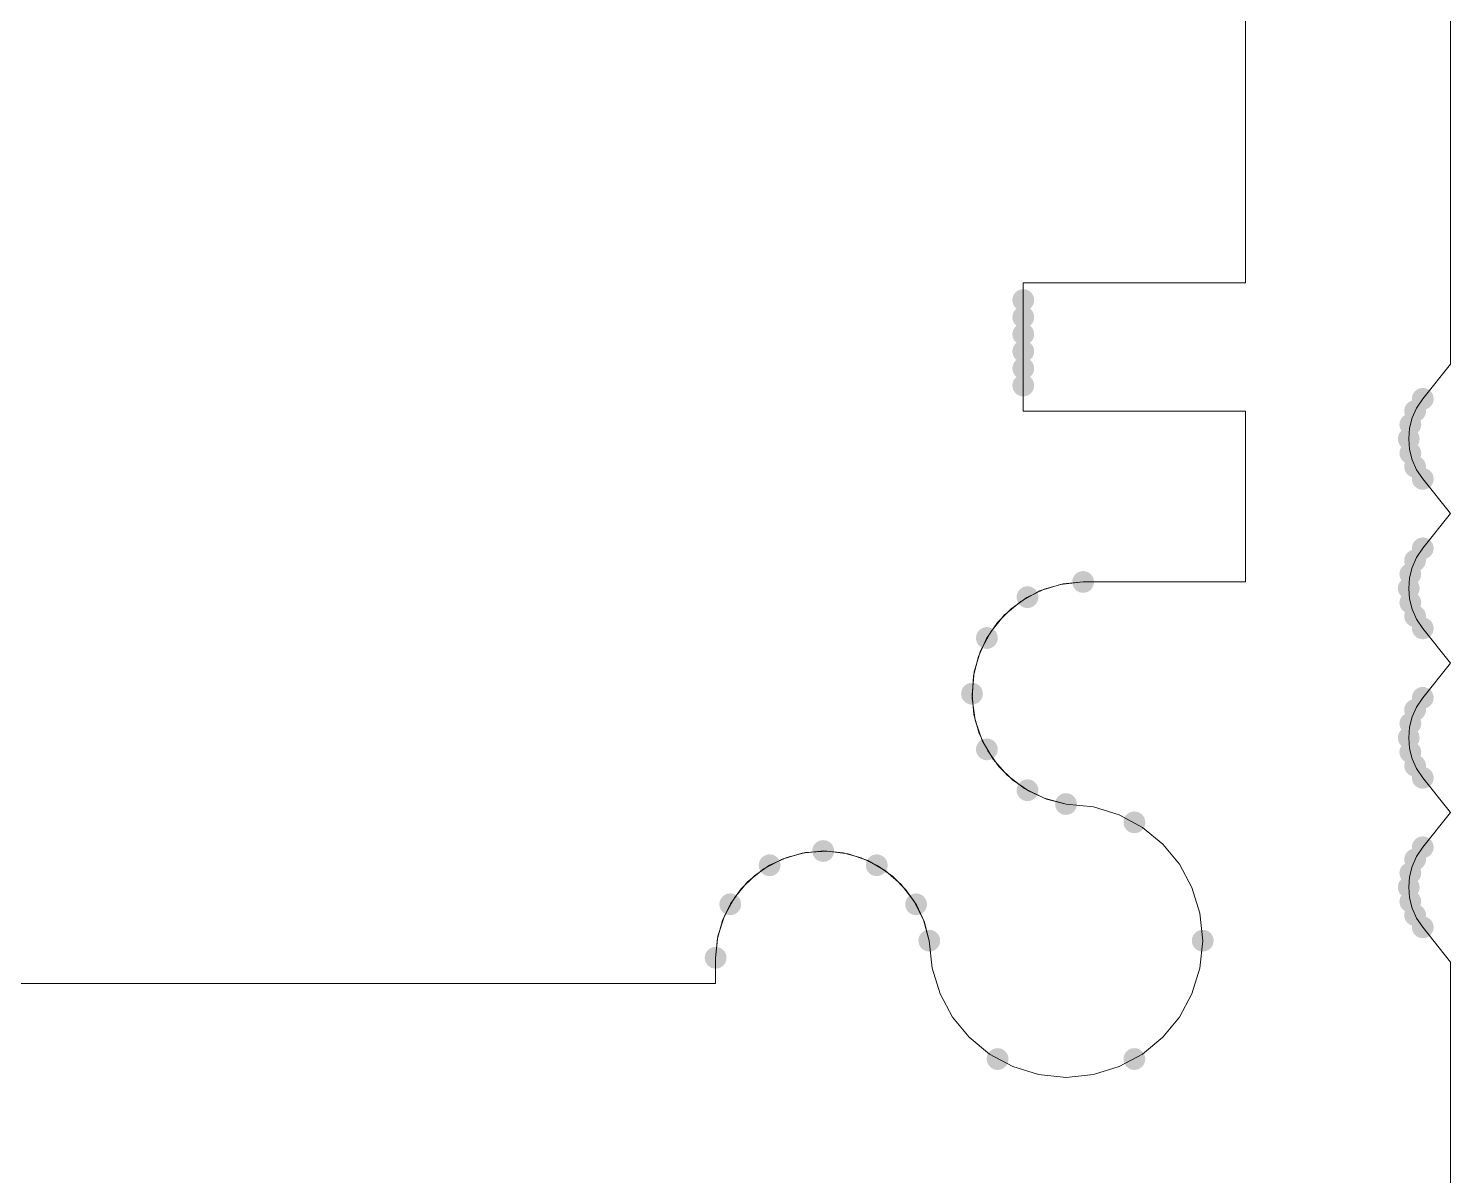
# Model space of a CAD drawing. Header units: millimetres. Extents: x 0 to 588, y 0 to 418.
# Drawn here: x 192.5 to 208.81, y 51.14 to 64.3 of the extents above; entities that cross this region are included whole.
import ezdxf

# ---------------------------------------------------------------- set-up
doc = ezdxf.new("R2010")
doc.units = ezdxf.units.MM

msp = doc.modelspace()

# ---------------------------------------------------------------- hatches: boundary and pattern name
h = msp.add_hatch(color=0)
edge = h.paths.add_edge_path()
edge.add_arc((203.909759, 61.188026), 0.125009, 0, 360)
h = msp.add_hatch(color=0)
edge = h.paths.add_edge_path()
edge.add_arc((203.909759, 60.992022), 0.125009, 0, 360)
h = msp.add_hatch(color=0)
edge = h.paths.add_edge_path()
edge.add_arc((203.909759, 60.796018), 0.125009, 0, 360)
h = msp.add_hatch(color=0)
edge = h.paths.add_edge_path()
edge.add_arc((203.909759, 60.600014), 0.125009, 0, 360)
h = msp.add_hatch(color=0)
edge = h.paths.add_edge_path()
edge.add_arc((203.909759, 60.40401), 0.125009, 0, 360)
h = msp.add_hatch(color=0)
edge = h.paths.add_edge_path()
edge.add_arc((203.909759, 60.208006), 0.125009, 0, 360)
h = msp.add_hatch(color=0)
edge = h.paths.add_edge_path()
edge.add_arc((208.403227, 59.915085), 0.125009, 0, 360)
h = msp.add_hatch(color=0)
edge = h.paths.add_edge_path()
edge.add_arc((208.491174, 60.054654), 0.125009, 0, 360)
h = msp.add_hatch(color=0)
edge = h.paths.add_edge_path()
edge.add_arc((208.348622, 59.759418), 0.125009, 0, 360)
h = msp.add_hatch(color=0)
edge = h.paths.add_edge_path()
edge.add_arc((208.330109, 59.595493), 0.125009, 0, 360)
h = msp.add_hatch(color=0)
edge = h.paths.add_edge_path()
edge.add_arc((208.348622, 59.431569), 0.125009, 0, 360)
h = msp.add_hatch(color=0)
edge = h.paths.add_edge_path()
edge.add_arc((208.403227, 59.275901), 0.125009, 0, 360)
h = msp.add_hatch(color=0)
edge = h.paths.add_edge_path()
edge.add_arc((208.491174, 59.136333), 0.125009, 0, 360)
h = msp.add_hatch(color=0)
edge = h.paths.add_edge_path()
edge.add_arc((208.491174, 59.136333), 0.125009, 0, 360)
h = msp.add_hatch(color=0)
edge = h.paths.add_edge_path()
edge.add_arc((208.491174, 58.339618), 0.125009, 0, 360)
h = msp.add_hatch(color=0)
edge = h.paths.add_edge_path()
edge.add_arc((208.403227, 58.20005), 0.125009, 0, 360)
h = msp.add_hatch(color=0)
edge = h.paths.add_edge_path()
edge.add_arc((204.595773, 57.953959), 0.125009, 0, 360)
h = msp.add_hatch(color=0)
edge = h.paths.add_edge_path()
edge.add_arc((208.348622, 58.044383), 0.125009, 0, 360)
h = msp.add_hatch(color=0)
edge = h.paths.add_edge_path()
edge.add_arc((203.958136, 57.779477), 0.125009, 0, 360)
h = msp.add_hatch(color=0)
edge = h.paths.add_edge_path()
edge.add_arc((208.330109, 57.880458), 0.125009, 0, 360)
h = msp.add_hatch(color=0)
edge = h.paths.add_edge_path()
edge.add_arc((208.348622, 57.716533), 0.125009, 0, 360)
h = msp.add_hatch(color=0)
edge = h.paths.add_edge_path()
edge.add_arc((208.403227, 57.560866), 0.125009, 0, 360)
h = msp.add_hatch(color=0)
edge = h.paths.add_edge_path()
edge.add_arc((203.492164, 57.310547), 0.125009, 0, 360)
h = msp.add_hatch(color=0)
edge = h.paths.add_edge_path()
edge.add_arc((208.491174, 57.421298), 0.125009, 0, 360)
h = msp.add_hatch(color=0)
edge = h.paths.add_edge_path()
edge.add_arc((208.491174, 57.421298), 0.125009, 0, 360)
h = msp.add_hatch(color=0)
edge = h.paths.add_edge_path()
edge.add_arc((203.32172, 56.671819), 0.125009, 0, 360)
h = msp.add_hatch(color=0)
edge = h.paths.add_edge_path()
edge.add_arc((208.403227, 56.485015), 0.125009, 0, 360)
h = msp.add_hatch(color=0)
edge = h.paths.add_edge_path()
edge.add_arc((208.491174, 56.624583), 0.125009, 0, 360)
h = msp.add_hatch(color=0)
edge = h.paths.add_edge_path()
edge.add_arc((208.348622, 56.329347), 0.125009, 0, 360)
h = msp.add_hatch(color=0)
edge = h.paths.add_edge_path()
edge.add_arc((208.330109, 56.165423), 0.125009, 0, 360)
h = msp.add_hatch(color=0)
edge = h.paths.add_edge_path()
edge.add_arc((203.492112, 56.033077), 0.125009, 0, 360)
h = msp.add_hatch(color=0)
edge = h.paths.add_edge_path()
edge.add_arc((208.348622, 56.001498), 0.125009, 0, 360)
h = msp.add_hatch(color=0)
edge = h.paths.add_edge_path()
edge.add_arc((208.403227, 55.845831), 0.125009, 0, 360)
h = msp.add_hatch(color=0)
edge = h.paths.add_edge_path()
edge.add_arc((208.491174, 55.706262), 0.125009, 0, 360)
h = msp.add_hatch(color=0)
edge = h.paths.add_edge_path()
edge.add_arc((208.491174, 55.706262), 0.125009, 0, 360)
h = msp.add_hatch(color=0)
edge = h.paths.add_edge_path()
edge.add_arc((203.958045, 55.564109), 0.125009, 0, 360)
h = msp.add_hatch(color=0)
edge = h.paths.add_edge_path()
edge.add_arc((204.399769, 55.405907), 0.125009, 0, 360)
h = msp.add_hatch(color=0)
edge = h.paths.add_edge_path()
edge.add_arc((204.399769, 55.405907), 0.125009, 0, 360)
h = msp.add_hatch(color=0)
edge = h.paths.add_edge_path()
edge.add_arc((205.183785, 55.195831), 0.125009, 0, 360)
h = msp.add_hatch(color=0)
edge = h.paths.add_edge_path()
edge.add_arc((201.615173, 54.866925), 0.125009, 0, 360)
h = msp.add_hatch(color=0)
edge = h.paths.add_edge_path()
edge.add_arc((208.491174, 54.909547), 0.125009, 0, 360)
h = msp.add_hatch(color=0)
edge = h.paths.add_edge_path()
edge.add_arc((201.000872, 54.703055), 0.125009, 0, 360)
h = msp.add_hatch(color=0)
edge = h.paths.add_edge_path()
edge.add_arc((202.22949, 54.703114), 0.125009, 0, 360)
h = msp.add_hatch(color=0)
edge = h.paths.add_edge_path()
edge.add_arc((208.403227, 54.769979), 0.125009, 0, 360)
h = msp.add_hatch(color=0)
edge = h.paths.add_edge_path()
edge.add_arc((208.348622, 54.614312), 0.125009, 0, 360)
h = msp.add_hatch(color=0)
edge = h.paths.add_edge_path()
edge.add_arc((208.330109, 54.450387), 0.125009, 0, 360)
h = msp.add_hatch(color=0)
edge = h.paths.add_edge_path()
edge.add_arc((200.549766, 54.255033), 0.125009, 0, 360)
h = msp.add_hatch(color=0)
edge = h.paths.add_edge_path()
edge.add_arc((202.680639, 54.255137), 0.125009, 0, 360)
h = msp.add_hatch(color=0)
edge = h.paths.add_edge_path()
edge.add_arc((208.348622, 54.286463), 0.125009, 0, 360)
h = msp.add_hatch(color=0)
edge = h.paths.add_edge_path()
edge.add_arc((208.403227, 54.130795), 0.125009, 0, 360)
h = msp.add_hatch(color=0)
edge = h.paths.add_edge_path()
edge.add_arc((208.491174, 53.991227), 0.125009, 0, 360)
h = msp.add_hatch(color=0)
edge = h.paths.add_edge_path()
edge.add_arc((208.491174, 53.991227), 0.125009, 0, 360)
h = msp.add_hatch(color=0)
edge = h.paths.add_edge_path()
edge.add_arc((202.831736, 53.837875), 0.125009, 0, 360)
h = msp.add_hatch(color=0)
edge = h.paths.add_edge_path()
edge.add_arc((202.831736, 53.837875), 0.125009, 0, 360)
h = msp.add_hatch(color=0)
edge = h.paths.add_edge_path()
edge.add_arc((202.831736, 53.837875), 0.125009, 0, 360)
h = msp.add_hatch(color=0)
edge = h.paths.add_edge_path()
edge.add_arc((205.967801, 53.837875), 0.125009, 0, 360)
h = msp.add_hatch(color=0)
edge = h.paths.add_edge_path()
edge.add_arc((200.381686, 53.641871), 0.125009, 0, 360)
h = msp.add_hatch(color=0)
edge = h.paths.add_edge_path()
edge.add_arc((200.381686, 53.641871), 0.125009, 0, 360)
h = msp.add_hatch(color=0)
edge = h.paths.add_edge_path()
edge.add_arc((203.615752, 52.479919), 0.125009, 0, 360)
h = msp.add_hatch(color=0)
edge = h.paths.add_edge_path()
edge.add_arc((205.183785, 52.479919), 0.125009, 0, 360)

# ---------------------------------------------------------------- linework, layer by layer
at = {"color": 0, "lineweight": 0}
for points in [[(206.457811, 61.384013), (206.457811, 66.970128)], [(208.80986, 65.5981), (208.80986, 60.452993)], [(203.909759, 59.913982), (203.909759, 61.384013)], [(203.909759, 61.384013), (206.457811, 61.384013)], [(208.80986, 60.452993), (208.491174, 60.054636)], [(206.457811, 59.913982), (203.909759, 59.913982)], [(206.457811, 57.953942), (206.457811, 59.913982)], [(208.491174, 59.136315), (208.80986, 58.737958)], [(208.80986, 58.737958), (208.491174, 58.339601)], [(204.595773, 57.953942), (206.457811, 57.953942)], [(208.491174, 57.42128), (208.80986, 57.022923)], [(208.80986, 57.022923), (208.491174, 56.624565)], [(208.491174, 55.706245), (208.80986, 55.307887)], [(208.80986, 55.307887), (208.491174, 54.90953)], [(208.491174, 53.991209), (208.80986, 53.592852)], [(200.381686, 53.347847), (200.381686, 53.641853)], [(208.80986, 53.592852), (208.80986, 50.407786)], [(192.149516, 53.347847), (200.381686, 53.347847)]]:
    msp.add_lwpolyline(points, close=True, dxfattribs=at)
for points in [[(206.457811, 61.384013), (206.457811, 66.970128)], [(206.457811, 66.970128), (206.457811, 61.384013)], [(208.80986, 65.5981), (208.80986, 60.452993)], [(208.80986, 65.5981), (208.80986, 60.452993)], [(203.909759, 61.384013), (206.457811, 61.384013)], [(203.909759, 59.913982), (203.909759, 61.384013)], [(203.909759, 61.384013), (206.457811, 61.384013)], [(203.909759, 59.913982), (203.909759, 61.384013)], [(203.909759, 61.384013), (203.909759, 60.011984)], [(203.909759, 61.384013), (203.909759, 60.011984)], [(203.909759, 61.384013), (203.909759, 60.011984)], [(203.909759, 61.384013), (203.909759, 60.011984)], [(203.909759, 61.384013), (203.909759, 60.011984)], [(203.909759, 61.384013), (203.909759, 60.011984), (203.909759, 61.384013), (203.909759, 60.011984)], [(208.80986, 60.452993), (208.491174, 60.054636)], [(208.491174, 60.054636), (208.80986, 60.452993)], [(208.491174, 60.054636), (208.420708, 59.949115), (208.370375, 59.835649), (208.340176, 59.716887), (208.330109, 59.595476), (208.340176, 59.474065), (208.370375, 59.355302), (208.420708, 59.241836), (208.491174, 59.136315)], [(208.491174, 60.054636), (208.420708, 59.949115), (208.370375, 59.835649), (208.340176, 59.716887), (208.330109, 59.595476), (208.340176, 59.474065), (208.370375, 59.355302), (208.420708, 59.241836), (208.491174, 59.136315)], [(208.491174, 60.054636), (208.420708, 59.949115), (208.370375, 59.835649), (208.340176, 59.716887), (208.330109, 59.595476), (208.340176, 59.474065), (208.370375, 59.355302), (208.420708, 59.241836), (208.491174, 59.136315)], [(208.491174, 60.054636), (208.420708, 59.949115), (208.370375, 59.835649), (208.340176, 59.716887), (208.330109, 59.595476), (208.340176, 59.474065), (208.370375, 59.355302), (208.420708, 59.241836), (208.491174, 59.136315)], [(208.491174, 60.054636), (208.420708, 59.949115), (208.370375, 59.835649), (208.340176, 59.716887), (208.330109, 59.595476), (208.340176, 59.474065), (208.370375, 59.355302), (208.420708, 59.241836), (208.491174, 59.136315)], [(208.491174, 60.054636), (208.420708, 59.949115), (208.370375, 59.835649), (208.340176, 59.716887), (208.330109, 59.595476), (208.340176, 59.474065), (208.370375, 59.355302), (208.420708, 59.241836), (208.491174, 59.136315)], [(208.491174, 60.054636), (208.420708, 59.949115), (208.370375, 59.835649), (208.340176, 59.716887), (208.330109, 59.595476), (208.340176, 59.474065), (208.370375, 59.355302), (208.420708, 59.241836), (208.491174, 59.136315)], [(208.491174, 60.054636), (208.420708, 59.949115), (208.370375, 59.835649), (208.340176, 59.716887), (208.330109, 59.595476), (208.340176, 59.474065), (208.370375, 59.355302), (208.420708, 59.241836), (208.491174, 59.136315)], [(208.491174, 60.054636), (208.420708, 59.949115), (208.370375, 59.835649), (208.340176, 59.716887), (208.330109, 59.595476), (208.340176, 59.474065), (208.370375, 59.355302), (208.420708, 59.241836), (208.491174, 59.136315)], [(208.491174, 60.054636), (208.420708, 59.949115), (208.370375, 59.835649), (208.340176, 59.716887), (208.330109, 59.595476), (208.340176, 59.474065), (208.370375, 59.355302), (208.420708, 59.241836), (208.491174, 59.136315)], [(206.457811, 59.913982), (203.909759, 59.913982)], [(206.457811, 59.913982), (203.909759, 59.913982)], [(206.457811, 57.953942), (206.457811, 59.913982)], [(206.457811, 59.913982), (206.457811, 57.953942)], [(208.491174, 59.136315), (208.80986, 58.737958)], [(208.80986, 58.737958), (208.491174, 59.136315)], [(208.80986, 58.737958), (208.491174, 58.339601)], [(208.491174, 58.339601), (208.80986, 58.737958)], [(208.491174, 58.339601), (208.420708, 58.23408), (208.370375, 58.120614), (208.340176, 58.001851), (208.330109, 57.88044), (208.340176, 57.759029), (208.370375, 57.640267), (208.420708, 57.526801), (208.491174, 57.42128)], [(208.491174, 58.339601), (208.420708, 58.23408), (208.370375, 58.120614), (208.340176, 58.001851), (208.330109, 57.88044), (208.340176, 57.759029), (208.370375, 57.640267), (208.420708, 57.526801), (208.491174, 57.42128)], [(208.491174, 58.339601), (208.420708, 58.23408), (208.370375, 58.120614), (208.340176, 58.001851), (208.330109, 57.88044), (208.340176, 57.759029), (208.370375, 57.640267), (208.420708, 57.526801), (208.491174, 57.42128)], [(208.491174, 58.339601), (208.420708, 58.23408), (208.370375, 58.120614), (208.340176, 58.001851), (208.330109, 57.88044), (208.340176, 57.759029), (208.370375, 57.640267), (208.420708, 57.526801), (208.491174, 57.42128)], [(208.491174, 58.339601), (208.420708, 58.23408), (208.370375, 58.120614), (208.340176, 58.001851), (208.330109, 57.88044), (208.340176, 57.759029), (208.370375, 57.640267), (208.420708, 57.526801), (208.491174, 57.42128)], [(208.491174, 58.339601), (208.420708, 58.23408), (208.370375, 58.120614), (208.340176, 58.001851), (208.330109, 57.88044), (208.340176, 57.759029), (208.370375, 57.640267), (208.420708, 57.526801), (208.491174, 57.42128)], [(208.491174, 58.339601), (208.420708, 58.23408), (208.370375, 58.120614), (208.340176, 58.001851), (208.330109, 57.88044), (208.340176, 57.759029), (208.370375, 57.640267), (208.420708, 57.526801), (208.491174, 57.42128)], [(208.491174, 58.339601), (208.420708, 58.23408), (208.370375, 58.120614), (208.340176, 58.001851), (208.330109, 57.88044), (208.340176, 57.759029), (208.370375, 57.640267), (208.420708, 57.526801), (208.491174, 57.42128)], [(208.491174, 58.339601), (208.420708, 58.23408), (208.370375, 58.120614), (208.340176, 58.001851), (208.330109, 57.88044), (208.340176, 57.759029), (208.370375, 57.640267), (208.420708, 57.526801), (208.491174, 57.42128)], [(208.491174, 58.339601), (208.420708, 58.23408), (208.370375, 58.120614), (208.340176, 58.001851), (208.330109, 57.88044), (208.340176, 57.759029), (208.370375, 57.640267), (208.420708, 57.526801), (208.491174, 57.42128)], [(204.595773, 57.953942), (204.337532, 57.926246), (204.097327, 57.850002), (203.880281, 57.730397), (203.691517, 57.572621), (203.536159, 57.381863), (203.419329, 57.163311), (203.34615, 56.922154), (203.321746, 56.663582), (203.343855, 56.433832), (203.404928, 56.216897), (203.501575, 56.016732), (203.630406, 55.837292), (203.788032, 55.682532), (203.971061, 55.556408), (204.176103, 55.462876), (204.399769, 55.405889)], [(204.595773, 57.953942), (204.337532, 57.926246), (204.097327, 57.850002), (203.880281, 57.730397), (203.691517, 57.572621), (203.536159, 57.381863), (203.419329, 57.163311), (203.34615, 56.922154), (203.321746, 56.663582), (203.343855, 56.433832), (203.404928, 56.216897), (203.501575, 56.016732), (203.630406, 55.837292), (203.788032, 55.682532), (203.971061, 55.556408), (204.176103, 55.462876), (204.399769, 55.405889)], [(204.595773, 57.953942), (204.337532, 57.926246), (204.097327, 57.850002), (203.880281, 57.730397), (203.691517, 57.572621), (203.536159, 57.381863), (203.419329, 57.163311), (203.34615, 56.922154), (203.321746, 56.663582), (203.343855, 56.433832), (203.404928, 56.216897), (203.501575, 56.016732), (203.630406, 55.837292), (203.788032, 55.682532), (203.971061, 55.556408), (204.176103, 55.462876), (204.399769, 55.405889)], [(204.595773, 57.953942), (204.337532, 57.926246), (204.097327, 57.850002), (203.880281, 57.730397), (203.691517, 57.572621), (203.536159, 57.381863), (203.419329, 57.163311), (203.34615, 56.922154), (203.321746, 56.663582), (203.343855, 56.433832), (203.404928, 56.216897), (203.501575, 56.016732), (203.630406, 55.837292), (203.788032, 55.682532), (203.971061, 55.556408), (204.176103, 55.462876), (204.399769, 55.405889)], [(204.595773, 57.953942), (204.337532, 57.926246), (204.097327, 57.850002), (203.880281, 57.730397), (203.691517, 57.572621), (203.536159, 57.381863), (203.419329, 57.163311), (203.34615, 56.922154), (203.321746, 56.663582), (203.343855, 56.433832), (203.404928, 56.216897), (203.501575, 56.016732), (203.630406, 55.837292), (203.788032, 55.682532), (203.971061, 55.556408), (204.176103, 55.462876), (204.399769, 55.405889)], [(204.595773, 57.953942), (204.337532, 57.926246), (204.097327, 57.850002), (203.880281, 57.730397), (203.691517, 57.572621), (203.536159, 57.381863), (203.419329, 57.163311), (203.34615, 56.922154), (203.321746, 56.663582), (203.343855, 56.433832), (203.404928, 56.216897), (203.501575, 56.016732), (203.630406, 55.837292), (203.788032, 55.682532), (203.971061, 55.556408), (204.176103, 55.462876), (204.399769, 55.405889)], [(204.595773, 57.953942), (204.337532, 57.926246), (204.097327, 57.850002), (203.880281, 57.730397), (203.691517, 57.572621), (203.536159, 57.381863), (203.419329, 57.163311), (203.34615, 56.922154), (203.321746, 56.663582), (203.343855, 56.433832), (203.404928, 56.216897), (203.501575, 56.016732), (203.630406, 55.837292), (203.788032, 55.682532), (203.971061, 55.556408), (204.176103, 55.462876), (204.399769, 55.405889)], [(204.595773, 57.953942), (204.337532, 57.926246), (204.097327, 57.850002), (203.880281, 57.730397), (203.691517, 57.572621), (203.536159, 57.381863), (203.419329, 57.163311), (203.34615, 56.922154), (203.321746, 56.663582), (203.343855, 56.433832), (203.404928, 56.216897), (203.501575, 56.016732), (203.630406, 55.837292), (203.788032, 55.682532), (203.971061, 55.556408), (204.176103, 55.462876), (204.399769, 55.405889)], [(204.595773, 57.953942), (204.366023, 57.931834), (204.149088, 57.870761), (203.948922, 57.774114), (203.769482, 57.645282), (203.614723, 57.487657), (203.488599, 57.304628), (203.395066, 57.099585), (203.33808, 56.87592), (203.32265, 56.616657), (203.358085, 56.367145), (203.440115, 56.133296), (203.564471, 55.921021), (203.726884, 55.736232), (203.923084, 55.584839), (204.148802, 55.472755), (204.399769, 55.405889)], [(204.595773, 57.953942), (204.366023, 57.931834), (204.149088, 57.870761), (203.948922, 57.774114), (203.769482, 57.645282), (203.614723, 57.487657), (203.488599, 57.304628), (203.395066, 57.099585), (203.33808, 56.87592), (203.32265, 56.616657), (203.358085, 56.367145), (203.440115, 56.133296), (203.564471, 55.921021), (203.726884, 55.736232), (203.923084, 55.584839), (204.148802, 55.472755), (204.399769, 55.405889)], [(204.595773, 57.953942), (206.457811, 57.953942)], [(206.457811, 57.953942), (204.595773, 57.953942)], [(208.491174, 57.42128), (208.80986, 57.022923)], [(208.80986, 57.022923), (208.491174, 57.42128)], [(208.80986, 57.022923), (208.491174, 56.624565)], [(208.491174, 56.624565), (208.80986, 57.022923)], [(208.491174, 56.624565), (208.420708, 56.519045), (208.370375, 56.405579), (208.340176, 56.286816), (208.330109, 56.165405), (208.340176, 56.043994), (208.370375, 55.925231), (208.420708, 55.811765), (208.491174, 55.706245)], [(208.491174, 56.624565), (208.420708, 56.519045), (208.370375, 56.405579), (208.340176, 56.286816), (208.330109, 56.165405), (208.340176, 56.043994), (208.370375, 55.925231), (208.420708, 55.811765), (208.491174, 55.706245)], [(208.491174, 56.624565), (208.420708, 56.519045), (208.370375, 56.405579), (208.340176, 56.286816), (208.330109, 56.165405), (208.340176, 56.043994), (208.370375, 55.925231), (208.420708, 55.811765), (208.491174, 55.706245)], [(208.491174, 56.624565), (208.420708, 56.519045), (208.370375, 56.405579), (208.340176, 56.286816), (208.330109, 56.165405), (208.340176, 56.043994), (208.370375, 55.925231), (208.420708, 55.811765), (208.491174, 55.706245)], [(208.491174, 56.624565), (208.420708, 56.519045), (208.370375, 56.405579), (208.340176, 56.286816), (208.330109, 56.165405), (208.340176, 56.043994), (208.370375, 55.925231), (208.420708, 55.811765), (208.491174, 55.706245)], [(208.491174, 56.624565), (208.420708, 56.519045), (208.370375, 56.405579), (208.340176, 56.286816), (208.330109, 56.165405), (208.340176, 56.043994), (208.370375, 55.925231), (208.420708, 55.811765), (208.491174, 55.706245)], [(208.491174, 56.624565), (208.420708, 56.519045), (208.370375, 56.405579), (208.340176, 56.286816), (208.330109, 56.165405), (208.340176, 56.043994), (208.370375, 55.925231), (208.420708, 55.811765), (208.491174, 55.706245)], [(208.491174, 56.624565), (208.420708, 56.519045), (208.370375, 56.405579), (208.340176, 56.286816), (208.330109, 56.165405), (208.340176, 56.043994), (208.370375, 55.925231), (208.420708, 55.811765), (208.491174, 55.706245)], [(208.491174, 56.624565), (208.420708, 56.519045), (208.370375, 56.405579), (208.340176, 56.286816), (208.330109, 56.165405), (208.340176, 56.043994), (208.370375, 55.925231), (208.420708, 55.811765), (208.491174, 55.706245)], [(208.491174, 56.624565), (208.420708, 56.519045), (208.370375, 56.405579), (208.340176, 56.286816), (208.330109, 56.165405), (208.340176, 56.043994), (208.370375, 55.925231), (208.420708, 55.811765), (208.491174, 55.706245)], [(208.491174, 55.706245), (208.80986, 55.307887)], [(208.80986, 55.307887), (208.491174, 55.706245)], [(202.831736, 53.837857), (202.863593, 53.521844), (202.95496, 53.227508), (203.099532, 52.961155), (203.291002, 52.729091), (203.523067, 52.53762), (203.78942, 52.393048), (204.083755, 52.301681), (204.399769, 52.269825), (204.715782, 52.301681), (205.010118, 52.393048), (205.27647, 52.53762), (205.508535, 52.729091), (205.700006, 52.961155), (205.844577, 53.227508), (205.935944, 53.521844), (205.967801, 53.837857), (205.935944, 54.15387), (205.844577, 54.448206), (205.700006, 54.714559), (205.508535, 54.946623), (205.27647, 55.138094), (205.010118, 55.282665), (204.715782, 55.374032), (204.399769, 55.405889)], [(202.831736, 53.837857), (202.863593, 53.521844), (202.95496, 53.227508), (203.099532, 52.961155), (203.291002, 52.729091), (203.523067, 52.53762), (203.78942, 52.393048), (204.083755, 52.301681), (204.399769, 52.269825), (204.715782, 52.301681), (205.010118, 52.393048), (205.27647, 52.53762), (205.508535, 52.729091), (205.700006, 52.961155), (205.844577, 53.227508), (205.935944, 53.521844), (205.967801, 53.837857), (205.935944, 54.15387), (205.844577, 54.448206), (205.700006, 54.714559), (205.508535, 54.946623), (205.27647, 55.138094), (205.010118, 55.282665), (204.715782, 55.374032), (204.399769, 55.405889)], [(202.831736, 53.837857), (202.863593, 53.521844), (202.95496, 53.227508), (203.099532, 52.961155), (203.291002, 52.729091), (203.523067, 52.53762), (203.78942, 52.393048), (204.083755, 52.301681), (204.399769, 52.269825), (204.715782, 52.301681), (205.010118, 52.393048), (205.27647, 52.53762), (205.508535, 52.729091), (205.700006, 52.961155), (205.844577, 53.227508), (205.935944, 53.521844), (205.967801, 53.837857), (205.935944, 54.15387), (205.844577, 54.448206), (205.700006, 54.714559), (205.508535, 54.946623), (205.27647, 55.138094), (205.010118, 55.282665), (204.715782, 55.374032), (204.399769, 55.405889)], [(202.831736, 53.837857), (202.863593, 53.521844), (202.95496, 53.227508), (203.099532, 52.961155), (203.291002, 52.729091), (203.523067, 52.53762), (203.78942, 52.393048), (204.083755, 52.301681), (204.399769, 52.269825), (204.715782, 52.301681), (205.010118, 52.393048), (205.27647, 52.53762), (205.508535, 52.729091), (205.700006, 52.961155), (205.844577, 53.227508), (205.935944, 53.521844), (205.967801, 53.837857), (205.935944, 54.15387), (205.844577, 54.448206), (205.700006, 54.714559), (205.508535, 54.946623), (205.27647, 55.138094), (205.010118, 55.282665), (204.715782, 55.374032), (204.399769, 55.405889)], [(202.831736, 53.837857), (202.863593, 53.521844), (202.95496, 53.227508), (203.099532, 52.961155), (203.291002, 52.729091), (203.523067, 52.53762), (203.78942, 52.393048), (204.083755, 52.301681), (204.399769, 52.269825), (204.715782, 52.301681), (205.010118, 52.393048), (205.27647, 52.53762), (205.508535, 52.729091), (205.700006, 52.961155), (205.844577, 53.227508), (205.935944, 53.521844), (205.967801, 53.837857), (205.935944, 54.15387), (205.844577, 54.448206), (205.700006, 54.714559), (205.508535, 54.946623), (205.27647, 55.138094), (205.010118, 55.282665), (204.715782, 55.374032), (204.399769, 55.405889)], [(202.831736, 53.837857), (202.863593, 53.521844), (202.95496, 53.227508), (203.099532, 52.961155), (203.291002, 52.729091), (203.523067, 52.53762), (203.78942, 52.393048), (204.083755, 52.301681), (204.399769, 52.269825), (204.715782, 52.301681), (205.010118, 52.393048), (205.27647, 52.53762), (205.508535, 52.729091), (205.700006, 52.961155), (205.844577, 53.227508), (205.935944, 53.521844), (205.967801, 53.837857), (205.935944, 54.15387), (205.844577, 54.448206), (205.700006, 54.714559), (205.508535, 54.946623), (205.27647, 55.138094), (205.010118, 55.282665), (204.715782, 55.374032), (204.399769, 55.405889)], [(202.831736, 53.837857), (202.863593, 53.521844), (202.95496, 53.227508), (203.099532, 52.961155), (203.291002, 52.729091), (203.523067, 52.53762), (203.78942, 52.393048), (204.083755, 52.301681), (204.399769, 52.269825), (204.715782, 52.301681), (205.010118, 52.393048), (205.27647, 52.53762), (205.508535, 52.729091), (205.700006, 52.961155), (205.844577, 53.227508), (205.935944, 53.521844), (205.967801, 53.837857), (205.935944, 54.15387), (205.844577, 54.448206), (205.700006, 54.714559), (205.508535, 54.946623), (205.27647, 55.138094), (205.010118, 55.282665), (204.715782, 55.374032), (204.399769, 55.405889)], [(202.831736, 53.837857), (202.863593, 53.521844), (202.95496, 53.227508), (203.099532, 52.961155), (203.291002, 52.729091), (203.523067, 52.53762), (203.78942, 52.393048), (204.083755, 52.301681), (204.399769, 52.269825), (204.715782, 52.301681), (205.010118, 52.393048), (205.27647, 52.53762), (205.508535, 52.729091), (205.700006, 52.961155), (205.844577, 53.227508), (205.935944, 53.521844), (205.967801, 53.837857), (205.935944, 54.15387), (205.844577, 54.448206), (205.700006, 54.714559), (205.508535, 54.946623), (205.27647, 55.138094), (205.010118, 55.282665), (204.715782, 55.374032), (204.399769, 55.405889)], [(202.831736, 53.837857), (202.863593, 53.521844), (202.95496, 53.227508), (203.099532, 52.961155), (203.291002, 52.729091), (203.523067, 52.53762), (203.78942, 52.393048), (204.083755, 52.301681), (204.399769, 52.269825), (204.715782, 52.301681), (205.010118, 52.393048), (205.27647, 52.53762), (205.508535, 52.729091), (205.700006, 52.961155), (205.844577, 53.227508), (205.935944, 53.521844), (205.967801, 53.837857), (205.935944, 54.15387), (205.844577, 54.448206), (205.700006, 54.714559), (205.508535, 54.946623), (205.27647, 55.138094), (205.010118, 55.282665), (204.715782, 55.374032), (204.399769, 55.405889)], [(202.831736, 53.837857), (202.863593, 53.521844), (202.95496, 53.227508), (203.099532, 52.961155), (203.291002, 52.729091), (203.523067, 52.53762), (203.78942, 52.393048), (204.083755, 52.301681), (204.399769, 52.269825), (204.715782, 52.301681), (205.010118, 52.393048), (205.27647, 52.53762), (205.508535, 52.729091), (205.700006, 52.961155), (205.844577, 53.227508), (205.935944, 53.521844), (205.967801, 53.837857), (205.935944, 54.15387), (205.844577, 54.448206), (205.700006, 54.714559), (205.508535, 54.946623), (205.27647, 55.138094), (205.010118, 55.282665), (204.715782, 55.374032), (204.399769, 55.405889)], [(208.80986, 55.307887), (208.491174, 54.90953)], [(208.491174, 54.90953), (208.80986, 55.307887)], [(202.831736, 53.837857), (202.775884, 54.05154), (202.685333, 54.247323), (202.563842, 54.422004), (202.415166, 54.572383), (202.243062, 54.69526), (202.051288, 54.787435), (201.8436, 54.845708), (201.623755, 54.866878), (201.374979, 54.843534), (201.142933, 54.773257), (200.932611, 54.660972), (200.749009, 54.511606), (200.597121, 54.330085), (200.481941, 54.121335), (200.408465, 53.890283), (200.381686, 53.641853)], [(202.831736, 53.837857), (202.775884, 54.05154), (202.685333, 54.247323), (202.563842, 54.422004), (202.415166, 54.572383), (202.243062, 54.69526), (202.051288, 54.787435), (201.8436, 54.845708), (201.623755, 54.866878), (201.374979, 54.843534), (201.142933, 54.773257), (200.932611, 54.660972), (200.749009, 54.511606), (200.597121, 54.330085), (200.481941, 54.121335), (200.408465, 53.890283), (200.381686, 53.641853)], [(202.831736, 53.837857), (202.765802, 54.07887), (202.656527, 54.295302), (202.509624, 54.483086), (202.330809, 54.63815), (202.125795, 54.756427), (201.900298, 54.833846), (201.66003, 54.866338), (201.410707, 54.849834), (201.197023, 54.793982), (201.001241, 54.703431), (200.82656, 54.58194), (200.676181, 54.433264), (200.553304, 54.261161), (200.461129, 54.069386), (200.402856, 53.861698), (200.381686, 53.641853)], [(202.831736, 53.837857), (202.765802, 54.07887), (202.656527, 54.295302), (202.509624, 54.483086), (202.330809, 54.63815), (202.125795, 54.756427), (201.900298, 54.833846), (201.66003, 54.866338), (201.410707, 54.849834), (201.197023, 54.793982), (201.001241, 54.703431), (200.82656, 54.58194), (200.676181, 54.433264), (200.553304, 54.261161), (200.461129, 54.069386), (200.402856, 53.861698), (200.381686, 53.641853)], [(202.831736, 53.837857), (202.765802, 54.07887), (202.656527, 54.295302), (202.509624, 54.483086), (202.330809, 54.63815), (202.125795, 54.756427), (201.900298, 54.833846), (201.66003, 54.866338), (201.410707, 54.849834), (201.197023, 54.793982), (201.001241, 54.703431), (200.82656, 54.58194), (200.676181, 54.433264), (200.553304, 54.261161), (200.461129, 54.069386), (200.402856, 53.861698), (200.381686, 53.641853)], [(202.831736, 53.837857), (202.765802, 54.07887), (202.656527, 54.295302), (202.509624, 54.483086), (202.330809, 54.63815), (202.125795, 54.756427), (201.900298, 54.833846), (201.66003, 54.866338), (201.410707, 54.849834), (201.197023, 54.793982), (201.001241, 54.703431), (200.82656, 54.58194), (200.676181, 54.433264), (200.553304, 54.261161), (200.461129, 54.069386), (200.402856, 53.861698), (200.381686, 53.641853)], [(202.831736, 53.837857), (202.765802, 54.07887), (202.656527, 54.295302), (202.509624, 54.483086), (202.330809, 54.63815), (202.125795, 54.756427), (201.900298, 54.833846), (201.66003, 54.866338), (201.410707, 54.849834), (201.197023, 54.793982), (201.001241, 54.703431), (200.82656, 54.58194), (200.676181, 54.433264), (200.553304, 54.261161), (200.461129, 54.069386), (200.402856, 53.861698), (200.381686, 53.641853)], [(202.831736, 53.837857), (202.765802, 54.07887), (202.656527, 54.295302), (202.509624, 54.483086), (202.330809, 54.63815), (202.125795, 54.756427), (201.900298, 54.833846), (201.66003, 54.866338), (201.410707, 54.849834), (201.197023, 54.793982), (201.001241, 54.703431), (200.82656, 54.58194), (200.676181, 54.433264), (200.553304, 54.261161), (200.461129, 54.069386), (200.402856, 53.861698), (200.381686, 53.641853)], [(202.831736, 53.837857), (202.765802, 54.07887), (202.656527, 54.295302), (202.509624, 54.483086), (202.330809, 54.63815), (202.125795, 54.756427), (201.900298, 54.833846), (201.66003, 54.866338), (201.410707, 54.849834), (201.197023, 54.793982), (201.001241, 54.703431), (200.82656, 54.58194), (200.676181, 54.433264), (200.553304, 54.261161), (200.461129, 54.069386), (200.402856, 53.861698), (200.381686, 53.641853)], [(202.831736, 53.837857), (202.765802, 54.07887), (202.656527, 54.295302), (202.509624, 54.483086), (202.330809, 54.63815), (202.125795, 54.756427), (201.900298, 54.833846), (201.66003, 54.866338), (201.410707, 54.849834), (201.197023, 54.793982), (201.001241, 54.703431), (200.82656, 54.58194), (200.676181, 54.433264), (200.553304, 54.261161), (200.461129, 54.069386), (200.402856, 53.861698), (200.381686, 53.641853)], [(208.491174, 54.90953), (208.420708, 54.804009), (208.370375, 54.690543), (208.340176, 54.57178), (208.330109, 54.450369), (208.340176, 54.328958), (208.370375, 54.210196), (208.420708, 54.09673), (208.491174, 53.991209)], [(208.491174, 54.90953), (208.420708, 54.804009), (208.370375, 54.690543), (208.340176, 54.57178), (208.330109, 54.450369), (208.340176, 54.328958), (208.370375, 54.210196), (208.420708, 54.09673), (208.491174, 53.991209)], [(208.491174, 54.90953), (208.420708, 54.804009), (208.370375, 54.690543), (208.340176, 54.57178), (208.330109, 54.450369), (208.340176, 54.328958), (208.370375, 54.210196), (208.420708, 54.09673), (208.491174, 53.991209)], [(208.491174, 54.90953), (208.420708, 54.804009), (208.370375, 54.690543), (208.340176, 54.57178), (208.330109, 54.450369), (208.340176, 54.328958), (208.370375, 54.210196), (208.420708, 54.09673), (208.491174, 53.991209)], [(208.491174, 54.90953), (208.420708, 54.804009), (208.370375, 54.690543), (208.340176, 54.57178), (208.330109, 54.450369), (208.340176, 54.328958), (208.370375, 54.210196), (208.420708, 54.09673), (208.491174, 53.991209)], [(208.491174, 54.90953), (208.420708, 54.804009), (208.370375, 54.690543), (208.340176, 54.57178), (208.330109, 54.450369), (208.340176, 54.328958), (208.370375, 54.210196), (208.420708, 54.09673), (208.491174, 53.991209)], [(208.491174, 54.90953), (208.420708, 54.804009), (208.370375, 54.690543), (208.340176, 54.57178), (208.330109, 54.450369), (208.340176, 54.328958), (208.370375, 54.210196), (208.420708, 54.09673), (208.491174, 53.991209)], [(208.491174, 54.90953), (208.420708, 54.804009), (208.370375, 54.690543), (208.340176, 54.57178), (208.330109, 54.450369), (208.340176, 54.328958), (208.370375, 54.210196), (208.420708, 54.09673), (208.491174, 53.991209)], [(208.491174, 54.90953), (208.420708, 54.804009), (208.370375, 54.690543), (208.340176, 54.57178), (208.330109, 54.450369), (208.340176, 54.328958), (208.370375, 54.210196), (208.420708, 54.09673), (208.491174, 53.991209)], [(208.491174, 54.90953), (208.420708, 54.804009), (208.370375, 54.690543), (208.340176, 54.57178), (208.330109, 54.450369), (208.340176, 54.328958), (208.370375, 54.210196), (208.420708, 54.09673), (208.491174, 53.991209)], [(208.491174, 53.991209), (208.80986, 53.592852)], [(208.80986, 53.592852), (208.491174, 53.991209)], [(200.381686, 53.347847), (200.381686, 53.641853)], [(200.381686, 53.347847), (200.381686, 53.641853)], [(208.80986, 53.592852), (208.80986, 50.407786)], [(208.80986, 53.592852), (208.80986, 50.407786)], [(192.149516, 53.347847), (200.381686, 53.347847)], [(192.149516, 53.347847), (200.381686, 53.347847)]]:
    msp.add_lwpolyline(points, dxfattribs=at)
at = {"color": 1, "lineweight": 0}
msp.add_lwpolyline([(208.80986, 51.939068), (208.80986, 38.299189)], dxfattribs=at)

doc.saveas('drawing.dxf')
